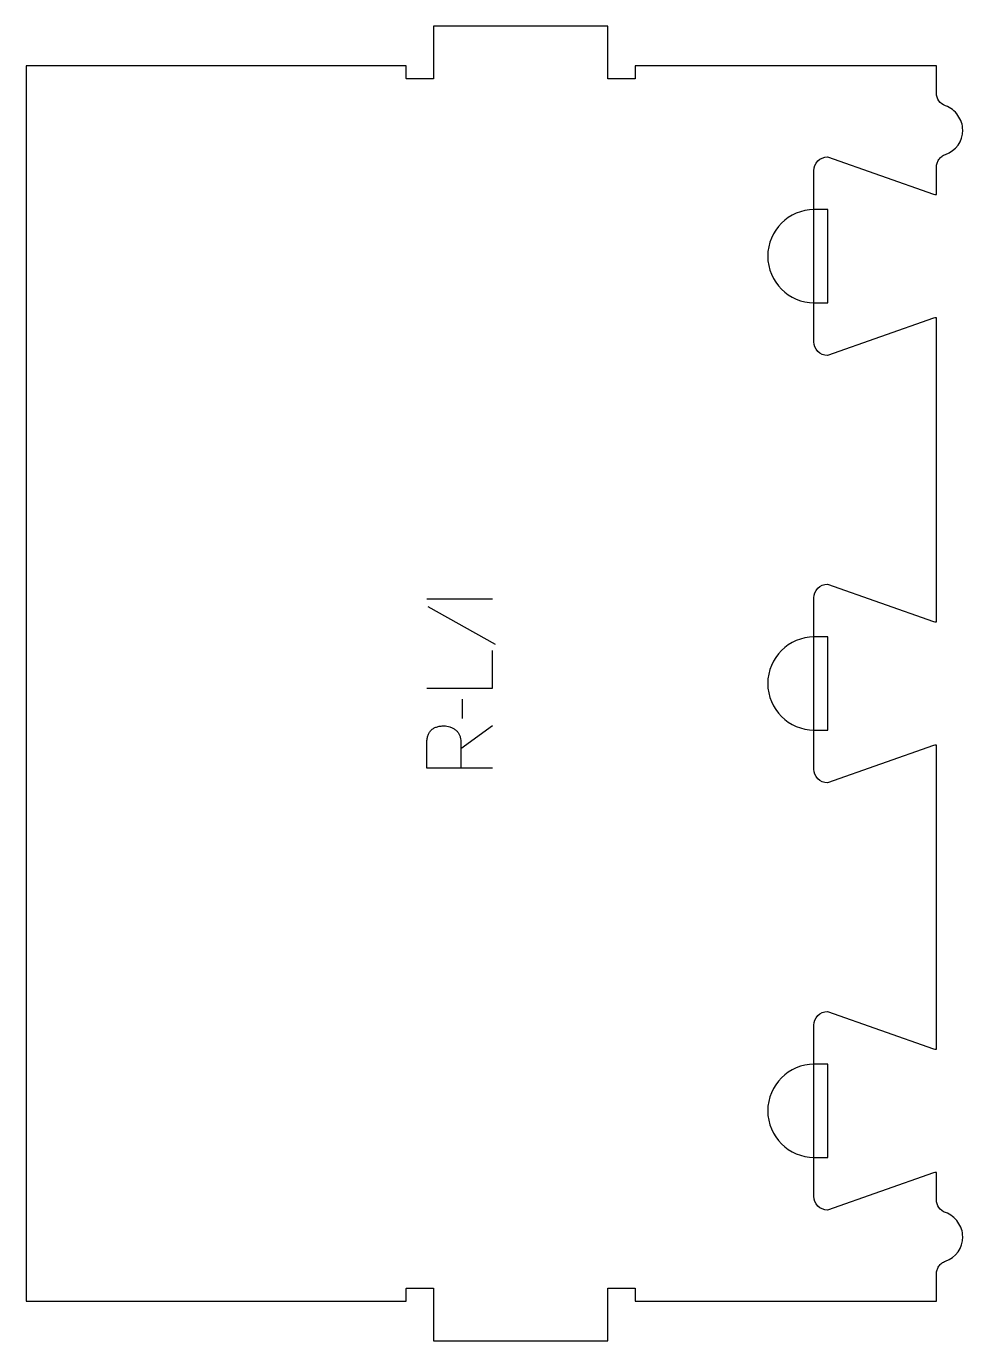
# Model space of a CAD drawing. Extents: x 0 to 427, y 0 to 600.
import ezdxf

# ---------------------------------------------------------------- set-up
doc = ezdxf.new("R2010")
doc.units = 0
for name, color, linetype in [('1_ANYTOOL_1MMDEEP_LABELS_S', 2, 'CONTINUOUS'), ('4_ANYTOOL_CUTTHROUGH_OUTSI', 5, 'CONTINUOUS'), ('5_ANYTOOL_HALF_MILL_9MM_IN', 3, 'CONTINUOUS')]:
    doc.layers.add(name, color=color, linetype=linetype)

msp = doc.modelspace()

# ---------------------------------------------------------------- linework, layer by layer
at = {"layer": '1_ANYTOOL_1MMDEEP_LABELS_S'}
for p, q in [((182.811129, 338.428597), (212.811129, 338.428597)), ((183.282558, 334.914311), (214.053986, 317.728597)), ((198.925415, 292.528597), (199.011129, 283.742882)), ((198.368272, 270.071454), (212.853986, 280.528597))]:
    msp.add_line(p, q, dxfattribs=at)
msp.add_lwpolyline([(182.811129, 297.671454), (212.811129, 297.671454), (212.811129, 314.771454)], dxfattribs=at)
msp.add_lwpolyline([(212.811129, 261.071454), (182.811129, 261.071454), (182.811129, 272.428597, -0.030274), (182.918145, 274.19441, -0.049), (183.301308, 275.916097, -0.050774), (183.893764, 277.24862, -0.06445), (184.771844, 278.407168, -0.0646), (185.907874, 279.29708, -0.052254), (187.222736, 279.901811, -0.050381), (188.915285, 280.290947, -0.031337), (190.653986, 280.400025, -0.040022), (192.028043, 280.289864, -0.042626), (193.364701, 279.955382, -0.04247), (194.65442, 279.386698, -0.036572), (195.839701, 278.621454, -0.051097), (196.853656, 277.679676, -0.061981), (197.628986, 276.537525, -0.061813), (198.105486, 275.228523, -0.049309), (198.282558, 273.842882, -0.003273), (198.320249, 272.975232, -0.003121), (198.346844, 272.107168, -0.003882), (198.363763, 271.089387, -0.002215), (198.368272, 270.071454), (198.368272, 261.114311)], format="xyb", dxfattribs=at)
at = {"layer": '4_ANYTOOL_CUTTHROUGH_OUTSI'}
msp.add_lwpolyline([(365.762676, 344.985965), (414.046284, 328.086852, 0.061178), (415.430089, 327.855437), (415.430089, 466.544479, 0.06141), (414.035219, 466.309569), (365.762676, 449.414035, -0.084368), (365.680089, 449.4, -0.414214), (359.430089, 455.65), (359.430089, 533.65, -0.414214), (365.680089, 539.9, -0.084368), (365.762676, 539.885965), (414.046284, 522.986852, 0.061178), (415.430089, 522.755437), (415.430089, 535.154437, -0.070764), (415.693655, 537.007405, -0.078957), (416.489188, 538.696468, -0.083664), (417.853161, 540.118107, -0.07497), (419.596755, 541.046994, 0.317837), (427.430089, 552.125, 0.081314), (426.850522, 555.665195, 0.146504), (422.741295, 561.47652, 0.081314), (419.596755, 563.203006, -0.317837), (415.430089, 569.095563), (415.430089, 581.499543), (277.930089, 581.499999), (277.930089, 575.75, -0.414214), (277.680089, 575.5), (265.680089, 575.5, -0.414214), (265.430089, 575.75), (265.430089, 599.5), (185.930089, 599.5), (185.930089, 575.75, -0.414214), (185.680089, 575.5), (173.680089, 575.5, -0.414214), (173.430089, 575.75), (173.430089, 581.5), (0, 581.5), (0, 18), (173.430089, 18), (173.430089, 23.75, -0.414214), (173.680089, 24), (185.680089, 24, -0.414214), (185.930089, 23.75), (185.930089, 0), (265.430089, 0), (265.430089, 23.75, -0.414214), (265.680089, 24), (277.680089, 24, -0.414214), (277.930089, 23.75), (277.930089, 18.000002), (415.430089, 18.000914), (415.430089, 30.404904, -0.070762), (415.693758, 32.257735, -0.078952), (416.489325, 33.946652, -0.083658), (417.853256, 35.368174, -0.074967), (419.596755, 36.296994, 0.317837), (427.430089, 47.375, 0.081314), (426.850522, 50.915195, 0.146504), (422.741295, 56.72652, 0.081314), (419.596755, 58.453006, -0.317837), (415.430089, 64.345563), (415.430089, 76.744479, 0.06141), (414.035219, 76.509569), (365.762676, 59.614035, -0.084368), (365.680089, 59.6, -0.414214), (359.430089, 65.85), (359.430089, 143.85, -0.414214), (365.680089, 150.1, -0.084368), (365.762676, 150.085965), (414.046284, 133.186852, 0.061178), (415.430089, 132.955437), (415.430089, 271.644479, 0.06141), (414.035219, 271.409569), (365.762676, 254.514035, -0.084368), (365.680089, 254.5, -0.414214), (359.430089, 260.75), (359.430089, 338.75, -0.414214), (365.680089, 345, -0.084368)], format="xyb", close=True, dxfattribs=at)
at = {"layer": '5_ANYTOOL_HALF_MILL_9MM_IN'}
for points in [[(359.930089, 515.9), (359.680089, 515.9, 1), (359.680089, 473.4), (365.930089, 473.4), (365.930089, 515.9)], [(359.930089, 321), (359.680089, 321, 1), (359.680089, 278.5), (365.930089, 278.5), (365.930089, 321)], [(359.930089, 126.1), (359.680089, 126.1, 1), (359.680089, 83.6), (365.930089, 83.6), (365.930089, 126.1)]]:
    msp.add_lwpolyline(points, format="xyb", close=True, dxfattribs=at)

doc.saveas('drawing.dxf')
